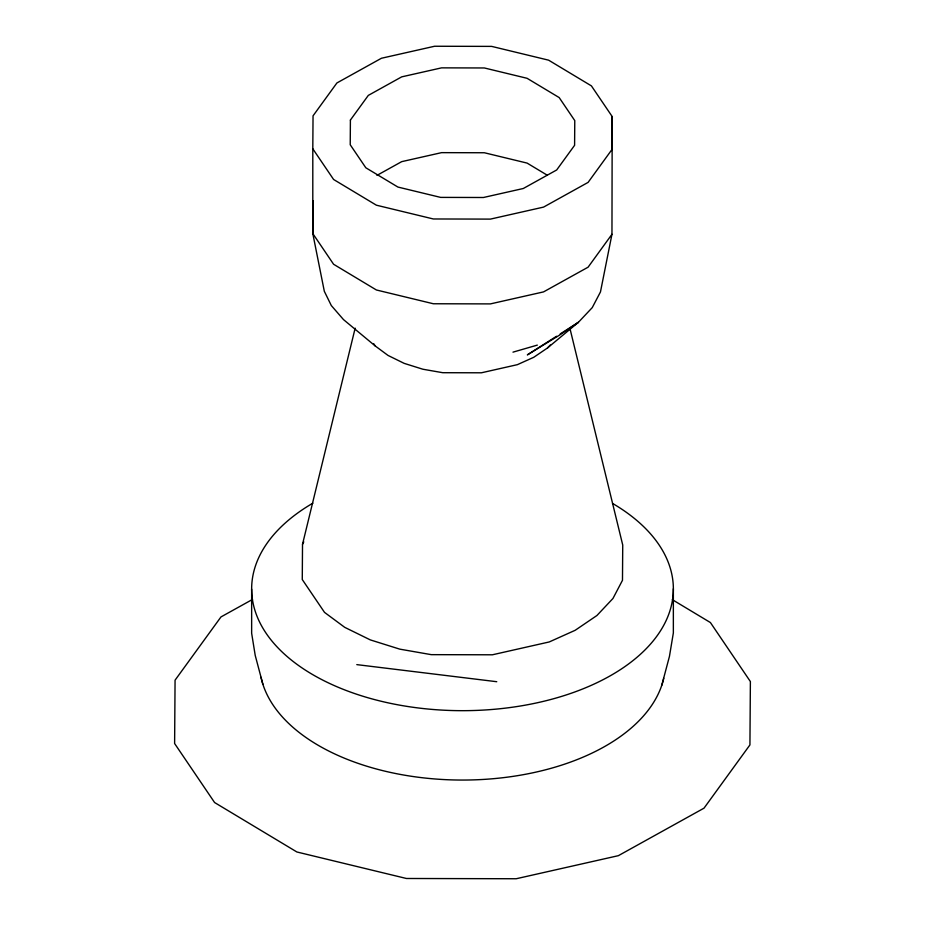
<?xml version="1.0" encoding="UTF-8"?>
<svg xmlns="http://www.w3.org/2000/svg" width="925" height="925" viewBox="0 0 925 925"><rect width="100%" height="100%" fill="white"/><g stroke="black" fill="none" stroke-linecap="round" stroke-linejoin="round"><path stroke-width="1.39" d="M355.165 328.155L302.521 544.27L302.267 579.536L324.513 612.373L344.736 627.347L370.324 639.903L399.82 649.153L431.293 654.657L492.377 654.796L549.253 641.95L575.188 630.283L596.926 615.507L612.963 598.475L622.479 580.299L622.733 545.045L569.962 328.525M312.8 148.798L313.043 115.845L336.908 82.961L381.447 58.252L434.588 46.25L491.649 46.389L548.618 60.171L591.41 85.886L612.2 116.562L611.957 234.291L600.464 291.942L592.254 307.609L578.426 322.293L547.519 347.95L533.76 357.293L517.364 364.67L481.393 372.798L442.763 372.706L422.864 369.225L404.202 363.375L388.026 355.431L375.238 345.973L343.499 319.599L331.312 305.551L324.317 291.282L312.8 233.574L312.8 148.798L333.59 179.473L376.382 205.188L433.351 218.971L490.412 219.109L543.553 207.108L588.092 182.398L611.957 149.515L612.2 116.562M313.043 200.633L312.8 233.574L333.59 264.261L376.382 289.976L433.351 303.758L490.412 303.897L543.553 291.895L588.092 267.186L611.957 234.291M661.78 685.275L669.446 656.392L673.354 632.92L673.354 588.786M302.521 544.27L303.782 541.853M547.519 347.95L550.283 345.013M556.538 336.261L527.342 354.888L559.683 335.035L578.426 322.293L560.18 333.937M376.972 175.368L401.704 161.644L441.572 152.648L484.365 152.752L527.088 163.089L546.837 174.952M252.467 599.458L220.983 616.929L175.068 680.176L174.617 743.527L214.588 802.53L296.89 851.983L406.433 878.484L516.173 878.75L618.374 855.671L704.018 808.161L749.932 744.914L750.383 681.552L710.412 622.548L672.336 599.666M512.982 352.147L537.321 345.106M356.796 664.624L496.76 681.713M373.665 343.661L375.238 345.973M262.897 684.315L255.219 655.397L251.646 633.255L251.646 589.109M663.768 678.268A203.037 117.221 0 0 1 461.621 780.053A203.037 117.221 0 0 1 261 677.262M612.523 503.408A210.854 121.73 0 0 1 611.147 675.285A210.854 121.73 0 0 1 313.459 675.053A210.854 121.73 0 0 1 312.87 503.177M350.402 120.053L350.228 144.763L365.814 167.772L397.912 187.058L440.635 197.395L483.428 197.499L523.296 188.503L556.688 169.969L574.598 145.306L574.772 120.597L559.186 97.576L527.088 78.301L484.365 67.964L441.572 67.86L401.704 76.856L368.312 95.391L350.402 120.053"/></g></svg>
